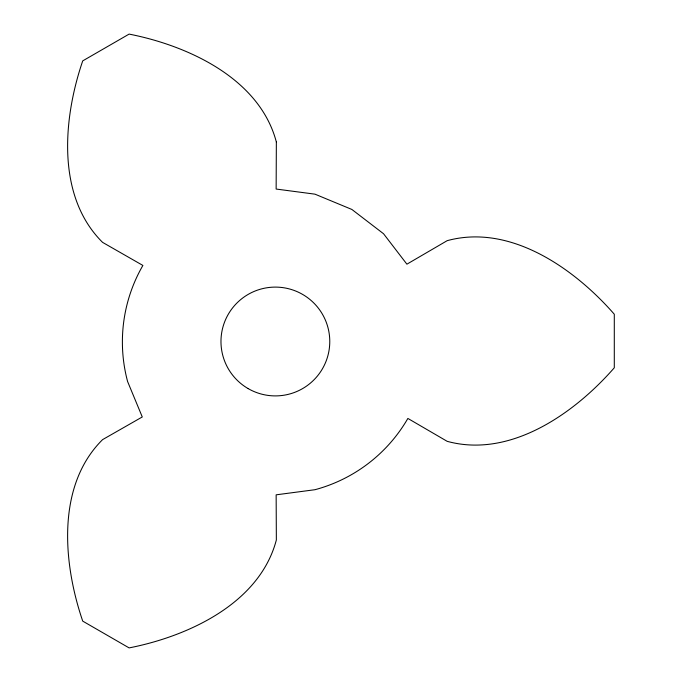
<?xml version="1.0" encoding="UTF-8"?>
<svg xmlns="http://www.w3.org/2000/svg" width="682" height="682" viewBox="0 0 682 682"><rect width="100%" height="100%" fill="white"/><g stroke="black" fill="none" stroke-linecap="round" stroke-linejoin="round"><path stroke-width="1.02" d="M276.355 142.044L276.142 189.05L314.973 194.165L351.869 209.451L383.557 233.756L406.898 264.181L447.179 240.669C510.554 223.364 574.696 268.853 614.294 314.223L614.294 367.777C574.696 413.147 510.554 458.636 447.179 441.331L407.87 418.433A152.99 152.99 0 0 1 314.973 489.71L276.15 494.825L276.355 539.956C259.663 603.485 188.189 636.289 129.111 647.9L82.727 621.123C63.238 564.15 55.907 485.848 102.59 439.626L142.274 416.958L127.602 381.536A152.99 152.99 0 0 1 142.888 265.443L102.59 242.374C55.907 196.152 63.238 117.85 82.727 60.877L129.111 34.1C188.189 45.711 259.663 78.515 276.355 142.044M248.171 388.612A54.398 54.398 0 0 0 329.773 341.503A54.398 54.398 0 0 0 248.171 294.394A54.398 54.398 0 0 0 248.171 388.612"/></g></svg>
